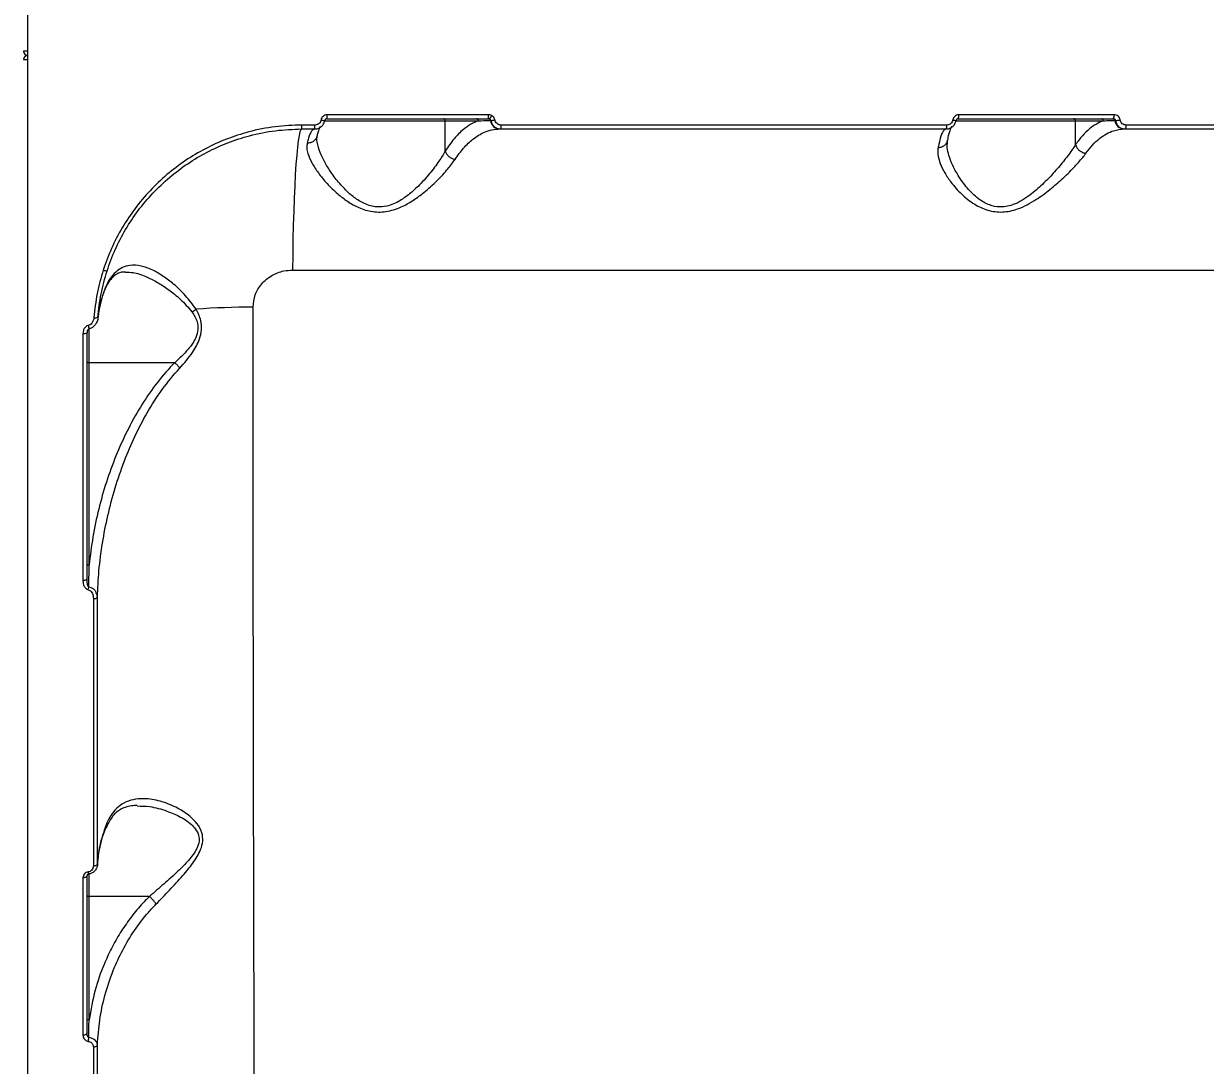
# Model space of a CAD drawing. Header units: millimetres. Extents: x -5517 to 6387, y -5295 to 6147.
# Drawn here: x 1744.4 to 2033.5, y 1250.3 to 1505.1 of the extents above; entities that cross this region are included whole.
import ezdxf

# ---------------------------------------------------------------- set-up
doc = ezdxf.new("R2010")
doc.units = ezdxf.units.MM
for name, color, linetype in [('DIKOM_ОБЪЕКТ', 7, 'Continuous'), ('DIKOM_РАЗМЕР_ЗОНА', 7, 'Continuous'), ('DIKOM_РАЗМЕР_ОБЪЕКТА', 7, 'Continuous')]:
    doc.layers.add(name, color=color, linetype=linetype)
doc.styles.add('style1', font='arial.ttf', dxfattribs={"width": 0.8})
doc.dimstyles.new('1-50', dxfattribs={"dimtxt": 300, "dimasz": 200, "dimexe": 100, "dimexo": 0, "dimgap": 100, "dimtad": 1, "dimtxsty": 'style1', "dimcen": 200, "dimclrd": 7, "dimclre": 7, "dimclrt": 7, "dimadec": 1, "dimazin": 2, "dimtfac": 1, "dimtmove": 0, "dimatfit": 2, "dimfxl": 0, "dimlwd": 25, "dimlwe": 18, "dimarcsym": 0})

# ---------------------------------------------------------------- blocks, each defined once
blk = doc.blocks.new('*D0')
at = {"layer": 'Defpoints', "color": 0, "transparency": 16777216}
for p in [(3079.07, 4135.26), (-4405.35, -2652.69), (-1397.56, -2652.69)]:
    blk.add_point(p, dxfattribs=at)
at = {"layer": 'DIKOM_РАЗМЕР_ОБЪЕКТА', "color": 7, "lineweight": 18, "transparency": 16777216}
for p, q in [((3079.07, 4135.26), (-4505.35, 4135.26)), ((-1397.56, -2652.69), (-4505.35, -2652.69))]:
    blk.add_line(p, q, dxfattribs=at)
at = {"layer": 'DIKOM_РАЗМЕР_ОБЪЕКТА', "color": 7, "lineweight": 25, "transparency": 16777216}
blk.add_line((-4405.35, 3935.26), (-4405.35, -2452.69), dxfattribs=at)
at = {"layer": 'DIKOM_РАЗМЕР_ОБЪЕКТА', "color": 7, "transparency": 16777216}
for points in [[(-4438.68, 3935.26), (-4372.02, 3935.26), (-4405.35, 4135.26)], [(-4438.68, -2452.69), (-4372.02, -2452.69), (-4405.35, -2652.69)]]:
    blk.add_solid(points, dxfattribs=at)
at = {"layer": 'DIKOM_РАЗМЕР_ОБЪЕКТА', "color": 7, "transparency": 16777216, "insert": (-4658.52, 741.29), "char_height": 300, "attachment_point": 5, "rotation": 90, "style": 'style1'}
blk.add_mtext('6800', dxfattribs=at)
blk = doc.blocks.new('*D1')
at = {"layer": 'Defpoints', "color": 0, "transparency": 16777216}
for p in [(2817.72, 6146.72), (-5067.27, -4152.08), (-1897.56, -4152.08)]:
    blk.add_point(p, dxfattribs=at)
at = {"layer": 'DIKOM_РАЗМЕР_ЗОНА', "color": 7, "lineweight": 18, "transparency": 16777216}
for p, q in [((2817.72, 6146.72), (-5167.27, 6146.72)), ((-1897.56, -4152.08), (-5167.27, -4152.08))]:
    blk.add_line(p, q, dxfattribs=at)
at = {"layer": 'DIKOM_РАЗМЕР_ЗОНА', "color": 7, "lineweight": 25, "transparency": 16777216}
blk.add_line((-5067.27, 5946.72), (-5067.27, -3952.08), dxfattribs=at)
at = {"layer": 'DIKOM_РАЗМЕР_ЗОНА', "color": 7, "transparency": 16777216}
for points in [[(-5100.61, 5946.72), (-5033.94, 5946.72), (-5067.27, 6146.72)], [(-5100.61, -3952.08), (-5033.94, -3952.08), (-5067.27, -4152.08)]]:
    blk.add_solid(points, dxfattribs=at)
at = {"layer": 'DIKOM_РАЗМЕР_ЗОНА', "color": 7, "transparency": 16777216, "insert": (-5320.45, 939.42), "char_height": 300, "attachment_point": 5, "rotation": 90, "style": 'style1'}
blk.add_mtext('10200', dxfattribs=at)
blk = doc.blocks.new('*D2')
at = {"layer": 'Defpoints', "color": 0, "transparency": 16777216}
for p in [(4491.49, 3838.97), (-2445.56, 374.31), (4491.49, -4687.8)]:
    blk.add_point(p, dxfattribs=at)
at = {"layer": 'DIKOM_РАЗМЕР_ОБЪЕКТА', "color": 7, "lineweight": 18, "transparency": 16777216}
for p, q in [((4491.49, 3838.97), (4491.49, -4787.8)), ((-2445.56, 374.31), (-2445.56, -4787.8))]:
    blk.add_line(p, q, dxfattribs=at)
at = {"layer": 'DIKOM_РАЗМЕР_ОБЪЕКТА', "color": 7, "lineweight": 25, "transparency": 16777216}
blk.add_line((-2245.56, -4687.8), (4291.49, -4687.8), dxfattribs=at)
at = {"layer": 'DIKOM_РАЗМЕР_ОБЪЕКТА', "color": 7, "transparency": 16777216}
for points in [[(-2245.56, -4654.47), (-2245.56, -4721.14), (-2445.56, -4687.8)], [(4291.49, -4654.47), (4291.49, -4721.14), (4491.49, -4687.8)]]:
    blk.add_solid(points, dxfattribs=at)
at = {"layer": 'DIKOM_РАЗМЕР_ОБЪЕКТА', "color": 7, "transparency": 16777216, "insert": (1022.97, -4434.63), "char_height": 300, "attachment_point": 5, "style": 'style1'}
blk.add_mtext('6900', dxfattribs=at)
blk = doc.blocks.new('*D3')
at = {"layer": 'Defpoints', "color": 0, "transparency": 16777216}
for p in [(6386.85, 4728.17), (-4131.44, -152.69), (6386.85, -5195.35)]:
    blk.add_point(p, dxfattribs=at)
at = {"layer": 'DIKOM_РАЗМЕР_ЗОНА', "color": 7, "lineweight": 18, "transparency": 16777216}
for p, q in [((6386.85, 4728.17), (6386.85, -5295.35)), ((-4131.44, -152.69), (-4131.44, -5295.35))]:
    blk.add_line(p, q, dxfattribs=at)
at = {"layer": 'DIKOM_РАЗМЕР_ЗОНА', "color": 7, "lineweight": 25, "transparency": 16777216}
blk.add_line((-3931.44, -5195.35), (6186.85, -5195.35), dxfattribs=at)
at = {"layer": 'DIKOM_РАЗМЕР_ЗОНА', "color": 7, "transparency": 16777216}
for points in [[(-3931.44, -5162.02), (-3931.44, -5228.69), (-4131.44, -5195.35)], [(6186.85, -5162.02), (6186.85, -5228.69), (6386.85, -5195.35)]]:
    blk.add_solid(points, dxfattribs=at)
at = {"layer": 'DIKOM_РАЗМЕР_ЗОНА', "color": 7, "transparency": 16777216, "insert": (1127.71, -4942.18), "char_height": 300, "attachment_point": 5, "style": 'style1'}
blk.add_mtext('10500', dxfattribs=at)

msp = doc.modelspace()

# ---------------------------------------------------------------- linework, layer by layer
at = {"layer": 'DIKOM_ОБЪЕКТ', "color": 7, "linetype": 'Continuous', "lineweight": 15}
for p, q in [((1858.159, 1482.776), (1818.663, 1482.776)), ((2011.163, 1482.776), (1973.163, 1482.776)), ((1815.695, 1480.271), (1812.499, 1480.271)), ((1818.085, 1481.311), (1847.554, 1481.311)), ((1818.602, 1481.811), (1858.065, 1481.811)), ((1847.554, 1481.311), (1855.68, 1481.311)), ((1847.554, 1473.924), (1847.554, 1481.311)), ((1858.616, 1481.394), (1858.713, 1481.394)), ((1970.235, 1480.271), (1861.243, 1480.271)), ((1972.408, 1481.311), (2001.698, 1481.311)), ((1972.974, 1481.811), (2010.942, 1481.811)), ((2001.698, 1481.311), (2008.499, 1481.311)), ((2001.698, 1475.505), (2001.698, 1481.311)), ((2011.332, 1481.394), (2011.504, 1481.394)), ((2120.666, 1480.271), (2014.075, 1480.271)), ((1812.442, 1479.311), (1815.636, 1479.311)), ((1860.852, 1479.311), (1861.146, 1479.311)), ((1861.146, 1479.311), (1970.049, 1479.311)), ((2013.568, 1479.311), (2013.852, 1479.311)), ((2013.852, 1479.311), (2120.356, 1479.311)), ((1970.328, 1475.634), (1970.324, 1475.812)), ((1810.212, 1444.809), (2288.87, 1444.809)), ((1760.442, 1422.144), (1760.442, 1430.432)), ((1781.386, 1422.144), (1760.442, 1422.144)), ((1760.442, 1372.671), (1760.442, 1422.144)), ((1760.376, 1367.268), (1760.442, 1372.671)), ((1760.442, 1291.604), (1760.442, 1297.039)), ((1775.204, 1291.604), (1760.442, 1291.604)), ((1760.442, 1261.385), (1760.442, 1291.604))]:
    msp.add_line(p, q, dxfattribs=at)
at = {"layer": 'DIKOM_ОБЪЕКТ', "color": 7, "linetype": 'Continuous', "lineweight": 15, "flags": 128}
for points in [[(1812.442, 1479.311), (1812.228, 1479.129), (1812.015, 1478.583), (1811.806, 1477.68), (1811.603, 1476.426), (1811.407, 1474.834), (1811.221, 1472.919), (1811.047, 1470.696), (1810.884, 1468.188), (1810.736, 1465.416), (1810.604, 1462.406), (1810.488, 1459.186), (1810.391, 1455.784), (1810.312, 1452.232), (1810.252, 1448.563), (1810.212, 1444.809)], [(1759.942, 1422.32), (1759.952, 1422.286), (1759.981, 1422.253), (1760.027, 1422.222), (1760.089, 1422.196), (1760.165, 1422.174), (1760.251, 1422.158), (1760.345, 1422.148), (1760.442, 1422.144)], [(1759.942, 1372.847), (1759.952, 1372.812), (1759.981, 1372.779), (1760.027, 1372.749), (1760.089, 1372.722), (1760.165, 1372.701), (1760.251, 1372.684), (1760.345, 1372.674), (1760.442, 1372.671)], [(1759.942, 1369.188), (1759.924, 1369.128), (1759.867, 1369.071), (1759.776, 1369.019), (1759.654, 1368.973), (1759.504, 1368.935), (1759.333, 1368.906), (1759.148, 1368.888), (1758.954, 1368.882)], [(1762.482, 1299.477), (1762.456, 1299.389), (1762.395, 1299.305), (1762.302, 1299.227), (1762.179, 1299.159), (1762.032, 1299.104), (1761.865, 1299.062), (1761.684, 1299.036), (1761.496, 1299.026)], [(1759.942, 1296.638), (1759.924, 1296.545), (1759.867, 1296.455), (1759.776, 1296.373), (1759.653, 1296.301), (1759.504, 1296.241), (1759.333, 1296.197), (1759.147, 1296.169), (1758.953, 1296.159)], [(1760.442, 1291.604), (1760.345, 1291.607), (1760.251, 1291.617), (1760.165, 1291.633), (1760.089, 1291.654), (1760.027, 1291.68), (1759.981, 1291.71), (1759.952, 1291.743), (1759.942, 1291.777)], [(1760.442, 1261.385), (1760.345, 1261.388), (1760.251, 1261.398), (1760.165, 1261.415), (1760.089, 1261.437), (1760.027, 1261.463), (1759.981, 1261.494), (1759.952, 1261.527), (1759.942, 1261.561)], [(1759.942, 1258.201), (1759.924, 1258.09), (1759.867, 1257.984), (1759.776, 1257.886), (1759.653, 1257.799), (1759.503, 1257.728), (1759.332, 1257.675), (1759.147, 1257.642), (1758.953, 1257.63)], [(1762.485, 1255.29), (1762.459, 1255.182), (1762.398, 1255.079), (1762.304, 1254.984), (1762.181, 1254.901), (1762.034, 1254.833), (1761.867, 1254.782), (1761.686, 1254.751), (1761.499, 1254.739)]]:
    msp.add_lwpolyline(points, dxfattribs=at)
at = {"layer": 'DIKOM_ОБЪЕКТ', "color": 7, "linetype": 'Continuous', "lineweight": 15}
for centre, radius, start, end in [((1745.193, 1393.44), 104.874, 89.86324, 90.41002), ((1745.442, 1498.311), 1, 180, 270), ((1745.442, 1496.311), 1, 90, 180), ((1442.508, 1498.062), 302.935, 359.85793, 0.04752), ((1442.508, 1496.56), 302.935, 359.95248, 0.14207), ((1745.193, 1601.182), 104.874, 269.58998, 270.13676), ((1814.731, 1482.542), 3.939, 349.31226, 3.41907), ((1855.551, 1482.543), 2.618, 343.76819, 5.11655), ((1971.758, 1482.55), 1.423, 328.70286, 9.14755), ((2009.913, 1482.554), 1.269, 324.17607, 10.1081), ((1808.253, 1480.038), 4.252, 350.15721, 3.13632), ((1811.637, 1480.038), 4.065, 349.69909, 3.28055), ((1818.755, 1489.22), 7.856, 258.42777, 265.24938), ((1847.076, 1481.333), 0.478, 357.34124, 87.06839), ((1855.202, 1481.333), 0.478, 357.34064, 87.06805), ((1855.395, 1484.194), 3.861, 320.74138, 335.54834), ((1858.121, 1481.326), 0.5, 7.84593, 58.19281), ((1860.947, 1481.655), 2.345, 186.36681, 267.66901), ((1857.826, 1492.049), 10.691, 274.75788, 280.10729), ((1858.721, 1480.04), 2.533, 343.28255, 5.23212), ((1968.826, 1480.047), 1.427, 328.96891, 9.03001), ((1977.048, 1511.709), 30.656, 259.95261, 261.464), ((2001.22, 1481.333), 0.478, 357.33817, 87.07052), ((2008.021, 1481.333), 0.478, 357.33884, 87.06985), ((2010.866, 1481.342), 0.469, 6.36565, 87.66946), ((2013.663, 1481.655), 2.345, 186.36731, 267.66927), ((2011.094, 1489.823), 8.438, 272.78304, 280.41496), ((2012.844, 1480.051), 1.25, 323.73074, 10.13189), ((1764.772, 1446.755), 2.131, 246.11059, 271.96569), ((1782.269, 1440.753), 7.013, 298.43736, 308.12696), ((1802.056, 1208.161), 227.6, 90.38059, 93.89434), ((1772.241, 1433.395), 12.183, 190.18524, 194.15199), ((1761.994, 1434.981), 1.84, 258.72915, 289.77075), ((1759.193, 1430.914), 1.658, 261.73448, 296.88682), ((1747.296, 1369.339), 13.243, 348.12297, 351.00105), ((1761.7, 1365.547), 1.106, 259.30319, 314.84126), ((1761.656, 1297.719), 1.449, 185.65244, 206.83489), ((1751.33, 1257.852), 9.078, 349.23816, 355.07364)]:
    msp.add_arc(centre, radius, start, end, dxfattribs=at)
for points, knots in [([(1745.443, 1498.313), (1745.443, 1502.892), (1745.443, 1515.226), (1745.443, 1535.294), (1745.443, 1558.417), (1745.443, 1581.576), (1745.443, 1604.689), (1745.443, 1627.673), (1745.443, 1650.023), (1745.443, 1671.676), (1745.443, 1692.587), (1745.443, 1713.097), (1745.443, 1733.115), (1745.443, 1752.559), (1745.443, 1771), (1745.443, 1788.4), (1745.443, 1804.74), (1745.443, 1820.289), (1745.443, 1834.956), (1745.443, 1848.667), (1745.443, 1860.975), (1745.443, 1871.913), (1745.443, 1881.544), (1745.443, 1890.158), (1745.443, 1897.686), (1745.443, 1904.08), (1745.443, 1909.267), (1745.443, 1913.226), (1745.443, 1915.863), (1745.443, 1917.228), (1745.442, 1917.165), (1745.442, 1917.142)], [0, 0, 0, 0, 0.020855, 0.0561866, 0.0915454, 0.1268771, 0.1632348, 0.1996223, 0.2359802, 0.2713117, 0.3066706, 0.3420021, 0.37836, 0.4147474, 0.4511055, 0.486437, 0.5217959, 0.5571275, 0.5934851, 0.6298729, 0.6662307, 0.7002902, 0.7343738, 0.7684334, 0.8034089, 0.8384106, 0.873386, 0.9087177, 0.9440766, 0.9794082, 1, 1, 1, 1]), ([(1745.442, 1077.438), (1745.442, 1077.401), (1745.443, 1077.222), (1745.443, 1078.245), (1745.443, 1080.571), (1745.443, 1084.317), (1745.443, 1089.307), (1745.443, 1095.506), (1745.443, 1103.004), (1745.443, 1111.836), (1745.443, 1122.001), (1745.443, 1133.275), (1745.443, 1145.594), (1745.443, 1158.872), (1745.443, 1173.324), (1745.443, 1188.951), (1745.443, 1205.726), (1745.443, 1223.28), (1745.443, 1241.533), (1745.443, 1260.394), (1745.443, 1280.171), (1745.443, 1300.832), (1745.443, 1322.325), (1745.443, 1343.254), (1745.443, 1363.461), (1745.443, 1382.831), (1745.443, 1402.536), (1745.443, 1422.528), (1745.443, 1442.588), (1745.443, 1462.619), (1745.443, 1480.487), (1745.443, 1491.73), (1745.443, 1496.309)], [0, 0, 0, 0, 0.0094891, 0.0458484, 0.0822376, 0.1185971, 0.1539303, 0.1892906, 0.2246239, 0.2609832, 0.2973724, 0.3337318, 0.3690652, 0.4044254, 0.4397586, 0.4761181, 0.5125071, 0.5488666, 0.5841998, 0.6195603, 0.6548934, 0.6912527, 0.7276419, 0.7640013, 0.7947536, 0.8255418, 0.85633, 0.88741, 0.91849, 0.9487827, 0.9791441, 1, 1, 1, 1]), ([(1818.663, 1482.776), (1818.637, 1482.776), (1818.443, 1482.773), (1818.08, 1482.69), (1817.647, 1482.417), (1817.315, 1482.016), (1817.224, 1481.688), (1817.179, 1481.524)], [0, 0, 0, 0, 0.0372323, 0.2778756, 0.5185803, 0.7592331, 1, 1, 1, 1]), ([(1858.909, 1482.596), (1858.842, 1482.628), (1858.607, 1482.739), (1858.345, 1482.761), (1858.159, 1482.776)], [0, 0, 0, 0, 0.2879216, 1, 1, 1, 1]), ([(1973.163, 1482.776), (1973.134, 1482.776), (1972.94, 1482.772), (1972.581, 1482.686), (1972.157, 1482.413), (1971.832, 1482.013), (1971.744, 1481.687), (1971.7, 1481.524)], [0, 0, 0, 0, 0.0426277, 0.2824533, 0.5216239, 0.7607587, 1, 1, 1, 1]), ([(2012.62, 1481.524), (2012.617, 1481.543), (2012.586, 1481.727), (2012.457, 1482.069), (2012.124, 1482.459), (2011.673, 1482.726), (2011.333, 1482.76), (2011.163, 1482.776)], [0, 0, 0, 0, 0.0278559, 0.2650221, 0.5077223, 0.7539583, 1, 1, 1, 1]), ([(1812.499, 1480.271), (1810.308, 1480.188), (1805.925, 1480.022), (1799.751, 1478.771), (1794.055, 1476.926), (1788.871, 1474.576), (1783.971, 1471.671), (1779.429, 1468.222), (1775.293, 1464.293), (1771.612, 1459.935), (1768.467, 1455.189), (1765.82, 1450.146), (1764.546, 1446.585), (1763.91, 1444.807)], [0, 0, 0, 0, 0.1021845, 0.204368, 0.2924907, 0.3808922, 0.4690133, 0.5574035, 0.6460772, 0.7344676, 0.8228828, 0.9115807, 1, 1, 1, 1]), ([(1815.636, 1479.311), (1815.679, 1479.312), (1816.002, 1479.317), (1816.604, 1479.455), (1817.325, 1479.909), (1817.876, 1480.576), (1818.025, 1481.122), (1818.1, 1481.394)], [0, 0, 0, 0, 0.0372362, 0.2781026, 0.51886, 0.7593899, 1, 1, 1, 1]), ([(1817.179, 1481.524), (1817.134, 1481.359), (1817.044, 1481.031), (1816.712, 1480.63), (1816.278, 1480.357), (1815.915, 1480.274), (1815.721, 1480.271), (1815.695, 1480.271)], [0, 0, 0, 0, 0.2407356, 0.481356, 0.7220907, 0.9627978, 1, 1, 1, 1]), ([(1816.937, 1479.83), (1816.928, 1479.817), (1816.908, 1479.787), (1816.745, 1479.457), (1816.524, 1478.838), (1816.318, 1478.165), (1816.193, 1477.614), (1816.161, 1477.47)], [0, 0, 0, 0, 0.1676217, 0.3833059, 0.6303219, 0.903787, 1, 1, 1, 1]), ([(1818.582, 1481.802), (1818.543, 1481.801), (1818.441, 1481.799), (1818.289, 1481.715), (1818.162, 1481.573), (1818.109, 1481.448), (1818.104, 1481.381), (1818.103, 1481.376)], [0, 0, 0, 0, 0.1673629, 0.4415018, 0.7124532, 0.9790251, 1, 1, 1, 1]), ([(1855.68, 1481.311), (1855.057, 1481.055), (1853.806, 1480.539), (1851.802, 1479.1), (1849.674, 1477.031), (1848.264, 1474.965), (1847.554, 1473.924)], [0, 0, 0, 0, 0.2160728, 0.4341114, 0.7147672, 1, 1, 1, 1]), ([(1855.68, 1481.311), (1856.536, 1481.349), (1857.52, 1481.392), (1858.49, 1481.394), (1858.616, 1481.394)], [0, 0, 0, 0, 0.8702191, 1, 1, 1, 1]), ([(1858.065, 1481.811), (1858.144, 1481.806), (1858.252, 1481.8), (1858.355, 1481.762), (1858.384, 1481.751)], [0, 0, 0, 0, 0.7209355, 1, 1, 1, 1]), ([(1858.384, 1481.751), (1858.433, 1481.728), (1858.534, 1481.68), (1858.646, 1481.567), (1858.698, 1481.462), (1858.71, 1481.408), (1858.713, 1481.394)], [0, 0, 0, 0, 0.3283069, 0.678692, 0.920388, 1, 1, 1, 1]), ([(1858.713, 1481.394), (1858.786, 1481.116), (1858.934, 1480.553), (1859.508, 1479.872), (1860.27, 1479.401), (1860.855, 1479.341), (1861.146, 1479.311)], [0, 0, 0, 0, 0.2425128, 0.491705, 0.7472748, 1, 1, 1, 1]), ([(1859.702, 1481.524), (1859.66, 1481.681), (1859.576, 1481.995), (1859.28, 1482.367), (1859.026, 1482.524), (1858.909, 1482.596)], [0, 0, 0, 0, 0.3509609, 0.7013839, 1, 1, 1, 1]), ([(1861.243, 1480.271), (1861.058, 1480.288), (1860.688, 1480.324), (1860.205, 1480.605), (1859.841, 1481.015), (1859.748, 1481.356), (1859.702, 1481.524)], [0, 0, 0, 0, 0.2566288, 0.5136647, 0.7612234, 1, 1, 1, 1]), ([(1970.049, 1479.311), (1970.098, 1479.312), (1970.422, 1479.318), (1971.021, 1479.461), (1971.73, 1479.915), (1972.272, 1480.58), (1972.419, 1481.123), (1972.492, 1481.394)], [0, 0, 0, 0, 0.042255, 0.2819845, 0.5212736, 0.7606222, 1, 1, 1, 1]), ([(1971.7, 1481.524), (1971.655, 1481.36), (1971.567, 1481.034), (1971.242, 1480.634), (1970.817, 1480.36), (1970.459, 1480.275), (1970.265, 1480.271), (1970.235, 1480.271)], [0, 0, 0, 0, 0.2393886, 0.4786752, 0.7179126, 0.9577157, 1, 1, 1, 1]), ([(1971.347, 1479.829), (1971.338, 1479.816), (1971.317, 1479.786), (1971.153, 1479.45), (1970.931, 1478.846), (1970.66, 1477.888), (1970.451, 1477.048), (1970.339, 1476.45), (1970.324, 1476.371)], [0, 0, 0, 0, 0.1359264, 0.3098132, 0.5088895, 0.7292093, 0.9644706, 1, 1, 1, 1]), ([(1972.953, 1481.801), (1972.91, 1481.799), (1972.812, 1481.796), (1972.671, 1481.711), (1972.557, 1481.577), (1972.505, 1481.461), (1972.499, 1481.398), (1972.499, 1481.394)], [0, 0, 0, 0, 0.2107251, 0.485328, 0.7294377, 0.9830096, 1, 1, 1, 1]), ([(2008.499, 1481.311), (2007.931, 1481.07), (2006.789, 1480.587), (2005.076, 1479.346), (2003.357, 1477.716), (2002.253, 1476.245), (2001.698, 1475.505)], [0, 0, 0, 0, 0.2380435, 0.4781578, 0.7377136, 1, 1, 1, 1]), ([(2008.499, 1481.311), (2008.64, 1481.319), (2009.346, 1481.358), (2010.304, 1481.39), (2011.1, 1481.393), (2011.332, 1481.394)], [0, 0, 0, 0, 0.1504201, 0.7521172, 1, 1, 1, 1]), ([(2010.942, 1481.811), (2011.009, 1481.806), (2011.139, 1481.795), (2011.313, 1481.709), (2011.437, 1481.585), (2011.486, 1481.477), (2011.501, 1481.416), (2011.503, 1481.401), (2011.504, 1481.394)], [0, 0, 0, 0, 0.263126, 0.5159598, 0.7521099, 0.9410821, 0.9741793, 1, 1, 1, 1]), ([(2011.504, 1481.394), (2011.509, 1481.362), (2011.56, 1481.055), (2011.771, 1480.487), (2012.308, 1479.84), (2013.031, 1479.396), (2013.579, 1479.339), (2013.852, 1479.311)], [0, 0, 0, 0, 0.0286349, 0.267083, 0.5101448, 0.7556536, 1, 1, 1, 1]), ([(2014.075, 1480.271), (2013.905, 1480.287), (2013.565, 1480.321), (2013.116, 1480.588), (2012.783, 1480.977), (2012.654, 1481.319), (2012.623, 1481.504), (2012.62, 1481.524)], [0, 0, 0, 0, 0.2458075, 0.4917999, 0.7342866, 0.9715279, 1, 1, 1, 1]), ([(1764.846, 1444.626), (1765.469, 1446.365), (1766.717, 1449.848), (1769.31, 1454.78), (1772.392, 1459.423), (1775.997, 1463.685), (1780.049, 1467.528), (1784.498, 1470.901), (1789.298, 1473.742), (1794.376, 1476.041), (1799.956, 1477.845), (1806.004, 1479.068), (1810.296, 1479.23), (1812.442, 1479.311)], [0, 0, 0, 0, 0.0883723, 0.177024, 0.2653923, 0.353767, 0.4424253, 0.5308005, 0.6189458, 0.7073715, 0.7955191, 0.897759, 1, 1, 1, 1]), ([(1815.566, 1479.311), (1815.324, 1479.202), (1814.834, 1478.98), (1814.238, 1477.551), (1813.898, 1476.252), (1813.787, 1475.829)], [0, 0, 0, 0, 0.3958746, 0.8032235, 1, 1, 1, 1]), ([(1816.125, 1477.475), (1816.12, 1477.435), (1816.086, 1477.14), (1815.755, 1476.659), (1815.164, 1476.136), (1814.501, 1475.887), (1814.03, 1475.829), (1813.832, 1475.829), (1813.787, 1475.829)], [0, 0, 0, 0, 0.0418065, 0.3001191, 0.5584314, 0.8167519, 0.9580007, 1, 1, 1, 1]), ([(1816.171, 1477.536), (1816.158, 1477.5), (1816.133, 1477.431), (1816.142, 1477.245), (1816.147, 1477.156)], [0, 0, 0, 0, 0.5261392, 1, 1, 1, 1]), ([(1847.554, 1473.916), (1847.554, 1473.915), (1847.101, 1473.099), (1845.999, 1471.331), (1843.792, 1468.378), (1841.34, 1465.641), (1838.869, 1463.388), (1836.85, 1461.93), (1834.941, 1460.947), (1833.04, 1460.305), (1831.346, 1460.171), (1829.243, 1460.439), (1827.079, 1461.271), (1824.653, 1462.985), (1822.397, 1465.135), (1820.31, 1467.66), (1818.504, 1470.377), (1817.122, 1473.018), (1816.393, 1475.147), (1816.113, 1476.518), (1816.153, 1477.045), (1816.162, 1477.154)], [0, 0, 0, 0, 0.00005, 0.0712324, 0.1549606, 0.2408364, 0.2946366, 0.3495138, 0.381093, 0.413544, 0.4592317, 0.4720691, 0.530641, 0.5868142, 0.6448912, 0.718862, 0.7943284, 0.8665781, 0.9405888, 0.9876303, 1, 1, 1, 1]), ([(1849.947, 1471.884), (1850.639, 1472.849), (1852.035, 1474.795), (1854.452, 1477.053), (1856.788, 1478.468), (1858.981, 1479.195), (1860.226, 1479.272), (1860.852, 1479.311)], [0, 0, 0, 0, 0.2106463, 0.4247503, 0.6762066, 0.8374, 1, 1, 1, 1]), ([(1969.979, 1479.311), (1969.754, 1479.204), (1969.297, 1478.987), (1968.69, 1477.372), (1968.294, 1475.729), (1968.118, 1474.827), (1968.091, 1474.691)], [0, 0, 0, 0, 0.3434997, 0.6969393, 0.9545322, 1, 1, 1, 1]), ([(2004.249, 1473.372), (2004.783, 1474.062), (2005.855, 1475.448), (2007.546, 1477.013), (2009.273, 1478.189), (2011.272, 1479.101), (2012.717, 1479.233), (2013.568, 1479.311)], [0, 0, 0, 0, 0.187282, 0.3765442, 0.5570054, 0.7391942, 1, 1, 1, 1]), ([(1813.787, 1475.829), (1813.738, 1475.441), (1813.64, 1474.664), (1813.984, 1473.069), (1814.862, 1471.043), (1816.457, 1468.565), (1818.563, 1465.981), (1820.99, 1463.607), (1823.608, 1461.568), (1826.442, 1459.957), (1829.232, 1459.089), (1831.671, 1458.957), (1833.559, 1459.156), (1835.424, 1459.664), (1837.596, 1460.57), (1839.94, 1461.938), (1842.766, 1464.048), (1845.61, 1466.633), (1848.178, 1469.433), (1849.393, 1471.117), (1849.947, 1471.884)], [0, 0, 0, 0, 0.0450767, 0.0901834, 0.1588881, 0.2276838, 0.2984045, 0.3691135, 0.4250487, 0.4808188, 0.5408197, 0.5713841, 0.6019548, 0.6344664, 0.6670297, 0.7198472, 0.7727703, 0.8528854, 0.9329861, 1, 1, 1, 1]), ([(1968.091, 1474.691), (1968.072, 1474.563), (1967.976, 1473.933), (1968.054, 1472.693), (1968.594, 1470.783), (1969.637, 1468.614), (1971.336, 1466.075), (1973.701, 1463.363), (1976.714, 1460.949), (1979.621, 1459.545), (1981.983, 1459.039), (1983.836, 1458.955), (1985.705, 1459.205), (1987.739, 1459.782), (1989.872, 1460.731), (1992.557, 1462.308), (1995.486, 1464.456), (1998.548, 1467.131), (2001.268, 1469.809), (2003.142, 1471.912), (2003.993, 1473.034), (2004.249, 1473.372)], [0, 0, 0, 0, 0.0134544, 0.0663209, 0.1192322, 0.1832731, 0.247351, 0.326479, 0.4053644, 0.4678589, 0.4990949, 0.5303024, 0.561441, 0.5926215, 0.634512, 0.6764875, 0.7480836, 0.8197585, 0.893957, 0.9680633, 1, 1, 1, 1]), ([(1970.286, 1476.377), (1970.279, 1476.306), (1970.247, 1475.99), (1969.912, 1475.494), (1969.32, 1474.988), (1968.705, 1474.762), (1968.286, 1474.701), (1968.137, 1474.694), (1968.091, 1474.691)], [0, 0, 0, 0, 0.0749574, 0.3366044, 0.5982608, 0.8599094, 0.9567536, 1, 1, 1, 1]), ([(1970.379, 1476.339), (1970.37, 1476.315), (1970.31, 1476.142), (1970.319, 1475.869), (1970.327, 1475.633)], [0, 0, 0, 0, 0.1379166, 1, 1, 1, 1]), ([(2001.699, 1475.498), (2001.699, 1475.497), (2001.473, 1475.138), (2000.713, 1473.956), (1999.065, 1471.732), (1996.697, 1468.906), (1994.011, 1466.071), (1991.481, 1463.79), (1989.118, 1462.095), (1987.276, 1461.085), (1985.487, 1460.452), (1983.526, 1460.128), (1981.891, 1460.327), (1979.889, 1460.985), (1977.631, 1462.333), (1975.073, 1464.904), (1973.056, 1467.744), (1971.607, 1470.447), (1970.753, 1472.727), (1970.321, 1474.476), (1970.326, 1475.338), (1970.328, 1475.634)], [0, 0, 0, 0, 0.0000419, 0.0339738, 0.1122458, 0.1926691, 0.2674428, 0.3438423, 0.3859506, 0.4289871, 0.4587739, 0.4897067, 0.5381072, 0.5500147, 0.6125034, 0.6936418, 0.7779408, 0.8458642, 0.9149466, 0.9708966, 1, 1, 1, 1]), ([(2001.698, 1475.505), (2001.698, 1475.504), (2001.698, 1475.501), (2001.699, 1475.498), (2001.699, 1475.498)], [0, 0, 0, 0, 0.6198538, 1, 1, 1, 1]), ([(2001.699, 1475.498), (2001.786, 1475.257), (2001.959, 1474.775), (2002.514, 1474.134), (2003.213, 1473.647), (2003.78, 1473.449), (2004.123, 1473.387), (2004.206, 1473.377), (2004.249, 1473.372)], [0, 0, 0, 0, 0.2316363, 0.4632534, 0.6948743, 0.9264957, 0.961046, 1, 1, 1, 1]), ([(1847.554, 1473.924), (1847.554, 1473.923), (1847.554, 1473.92), (1847.554, 1473.917), (1847.554, 1473.916)], [0, 0, 0, 0, 0.5720255, 1, 1, 1, 1]), ([(1847.554, 1473.916), (1847.646, 1473.683), (1847.83, 1473.216), (1848.398, 1472.594), (1849.081, 1472.141), (1849.625, 1471.946), (1849.902, 1471.892), (1849.947, 1471.884)], [0, 0, 0, 0, 0.2462408, 0.4924791, 0.7387162, 0.9580387, 1, 1, 1, 1]), ([(1786.599, 1435.236), (1785.775, 1436.37), (1784.098, 1438.679), (1781.295, 1441.277), (1778.579, 1443.363), (1775.874, 1444.937), (1773.106, 1445.948), (1770.641, 1446.107), (1768.588, 1445.528), (1766.949, 1444.439), (1765.506, 1442.732), (1764.573, 1440.967), (1764.131, 1439.77), (1764.024, 1439.48)], [0, 0, 0, 0, 0.1053257, 0.2145473, 0.3102858, 0.4080597, 0.5195916, 0.6352771, 0.7180672, 0.8031649, 0.886244, 0.9724027, 1, 1, 1, 1]), ([(1763.91, 1444.807), (1763.362, 1442.912), (1762.258, 1439.095), (1761.843, 1435.158), (1761.634, 1433.176)], [0, 0, 0, 0, 0.4964919, 1, 1, 1, 1]), ([(1762.616, 1433.249), (1762.817, 1435.161), (1763.222, 1439.012), (1764.302, 1442.746), (1764.846, 1444.626)], [0, 0, 0, 0, 0.4964829, 1, 1, 1, 1]), ([(1769.325, 1444.321), (1769.102, 1444.322), (1768.492, 1444.324), (1767.688, 1444.08), (1766.846, 1443.632), (1766.091, 1442.972), (1765.37, 1442.086), (1764.693, 1440.911), (1764.216, 1439.906), (1764.008, 1439.245), (1763.977, 1439.146)], [0, 0, 0, 0, 0.0989415, 0.2704717, 0.4325076, 0.5711963, 0.7018487, 0.8403063, 0.9758871, 1, 1, 1, 1]), ([(1769.316, 1444.259), (1769.94, 1444.261), (1771.526, 1444.265), (1774.141, 1443.372), (1777.043, 1441.948), (1779.893, 1440.079), (1782.878, 1437.744), (1784.69, 1435.648), (1785.608, 1434.586)], [0, 0, 0, 0, 0.1254367, 0.3184336, 0.4796004, 0.6438021, 0.8194821, 1, 1, 1, 1]), ([(1800.545, 1435.757), (1800.652, 1436.778), (1800.869, 1438.836), (1802.565, 1441.566), (1805.033, 1443.597), (1807.731, 1444.657), (1809.503, 1444.765), (1810.212, 1444.809)], [0, 0, 0, 0, 0.2099059, 0.4228942, 0.6382644, 0.8553538, 1, 1, 1, 1]), ([(1764.024, 1439.48), (1763.698, 1438.458), (1763.043, 1436.406), (1762.759, 1434.304), (1762.616, 1433.249)], [0, 0, 0, 0, 0.4978664, 1, 1, 1, 1]), ([(1764.024, 1439.48), (1764.023, 1439.452), (1764.02, 1439.344), (1763.99, 1439.243), (1763.968, 1439.168)], [0, 0, 0, 0, 0.2610988, 1, 1, 1, 1]), ([(1763.978, 1439.165), (1763.959, 1439.118), (1763.574, 1438.174), (1763.123, 1436.277), (1762.692, 1434.313), (1762.634, 1433.264), (1762.628, 1433.151)], [0, 0, 0, 0, 0.0242713, 0.4833532, 0.9443867, 1, 1, 1, 1]), ([(1785.608, 1434.586), (1786.103, 1433.827), (1786.946, 1432.531), (1787.186, 1430.236), (1786.647, 1428.378), (1785.749, 1426.799), (1784.096, 1424.642), (1782.547, 1423.16), (1781.398, 1422.142), (1781.397, 1422.141)], [0, 0, 0, 0, 0.1886154, 0.3216675, 0.4555489, 0.5691427, 0.6831283, 0.9996822, 1, 1, 1, 1]), ([(1782.631, 1420.843), (1783.718, 1422.072), (1785.206, 1423.756), (1786.741, 1426.238), (1787.59, 1428.073), (1788.08, 1430.204), (1787.871, 1432.796), (1787.065, 1434.342), (1786.599, 1435.236)], [0, 0, 0, 0, 0.3030738, 0.4152386, 0.5295152, 0.668757, 0.8085409, 1, 1, 1, 1]), ([(1802.444, 1115.41), (1802.407, 1115.422), (1802.316, 1115.452), (1802.181, 1116.795), (1802.038, 1119.331), (1801.902, 1123.11), (1801.773, 1128.124), (1801.652, 1134.399), (1801.54, 1141.785), (1801.437, 1150.226), (1801.341, 1159.646), (1801.251, 1170.207), (1801.167, 1181.924), (1801.088, 1194.782), (1801.017, 1208.487), (1800.951, 1222.969), (1800.892, 1238.143), (1800.837, 1254.269), (1800.786, 1271.33), (1800.74, 1289.29), (1800.702, 1306.538), (1800.671, 1322.859), (1800.645, 1338.132), (1800.622, 1353.762), (1800.601, 1369.696), (1800.583, 1385.858), (1800.568, 1402.262), (1800.554, 1418.892), (1800.548, 1430.135), (1800.545, 1435.757)], [0, 0, 0, 0, 0.0268284, 0.066384, 0.1059702, 0.1455256, 0.1862365, 0.2269809, 0.2676915, 0.3071163, 0.3465717, 0.3859964, 0.4265714, 0.4671796, 0.5077547, 0.5470858, 0.5864472, 0.6257786, 0.6662558, 0.7067662, 0.7472434, 0.7786604, 0.8100774, 0.8417451, 0.8734128, 0.904933, 0.936453, 0.9682265, 1, 1, 1, 1]), ([(1760.25, 1431.241), (1760.21, 1431.232), (1760.029, 1431.19), (1759.7, 1431.018), (1759.313, 1430.614), (1759.015, 1430.008), (1758.975, 1429.525), (1758.954, 1429.274)], [0, 0, 0, 0, 0.0490722, 0.2179144, 0.4266655, 0.7022388, 1, 1, 1, 1]), ([(1761.634, 1433.176), (1761.596, 1432.927), (1761.52, 1432.434), (1761.181, 1431.834), (1760.747, 1431.404), (1760.411, 1431.294), (1760.25, 1431.241)], [0, 0, 0, 0, 0.2974541, 0.5890175, 0.8028423, 1, 1, 1, 1]), ([(1762.599, 1433.16), (1762.597, 1433.109), (1762.579, 1432.696), (1762.341, 1431.999), (1761.832, 1431.205), (1761.185, 1430.645), (1760.673, 1430.494), (1760.428, 1430.421)], [0, 0, 0, 0, 0.0410296, 0.3334659, 0.5760222, 0.7972198, 1, 1, 1, 1]), ([(1758.954, 1429.274), (1758.954, 1428.616), (1758.954, 1425.327), (1758.954, 1416.795), (1758.954, 1403.732), (1758.954, 1386.837), (1758.954, 1375.305), (1758.954, 1368.882)], [0, 0, 0, 0, 0.0321654, 0.1608349, 0.4182083, 0.6759574, 1, 1, 1, 1]), ([(1759.942, 1369.188), (1759.942, 1374.113), (1759.942, 1383.963), (1759.942, 1398.968), (1759.942, 1414.117), (1759.942, 1424.329), (1759.942, 1429.436)], [0, 0, 0, 0, 0.2493136, 0.4986284, 0.7493136, 1, 1, 1, 1]), ([(1760.48, 1430.418), (1760.47, 1430.419), (1760.449, 1430.421), (1760.406, 1430.413), (1760.331, 1430.38), (1760.205, 1430.276), (1760.053, 1430.041), (1759.95, 1429.739), (1759.955, 1429.517), (1759.956, 1429.435)], [0, 0, 0, 0, 0.0248156, 0.0509438, 0.1041333, 0.2274087, 0.4501357, 0.796245, 1, 1, 1, 1]), ([(1781.386, 1422.144), (1781.217, 1421.972), (1779.515, 1420.239), (1776.549, 1416.712), (1772.868, 1411.259), (1769.67, 1405.453), (1766.911, 1399.299), (1764.597, 1392.918), (1762.731, 1386.302), (1761.287, 1379.549), (1760.724, 1374.964), (1760.442, 1372.671)], [0, 0, 0, 0, 0.0129751, 0.1306102, 0.2483386, 0.3704483, 0.4925895, 0.618293, 0.7440054, 0.8720032, 1, 1, 1, 1]), ([(1781.397, 1422.141), (1781.396, 1422.142), (1781.393, 1422.144), (1781.389, 1422.144), (1781.387, 1422.144), (1781.386, 1422.144)], [0, 0, 0, 0, 0.3463422, 0.8169635, 1, 1, 1, 1]), ([(1782.631, 1420.843), (1782.608, 1420.873), (1782.44, 1421.089), (1782.044, 1421.547), (1781.623, 1421.933), (1781.397, 1422.141)], [0, 0, 0, 0, 0.0699374, 0.4978314, 1, 1, 1, 1]), ([(1762.48, 1364.762), (1762.582, 1366.93), (1762.791, 1371.375), (1763.665, 1378.055), (1764.975, 1384.817), (1766.754, 1391.523), (1768.963, 1397.982), (1771.567, 1404.134), (1774.621, 1409.987), (1778.181, 1415.675), (1781.148, 1419.121), (1782.631, 1420.843)], [0, 0, 0, 0, 0.1079572, 0.2212635, 0.3345717, 0.4497836, 0.5649861, 0.6720707, 0.7791294, 0.889621, 1, 1, 1, 1]), ([(1758.954, 1368.882), (1758.956, 1368.794), (1758.966, 1368.359), (1759.114, 1367.7), (1759.483, 1367.085), (1759.859, 1366.74), (1760.123, 1366.656), (1760.255, 1366.613)], [0, 0, 0, 0, 0.0950988, 0.4719747, 0.7157752, 0.8572272, 1, 1, 1, 1]), ([(1760.376, 1367.268), (1760.35, 1367.285), (1760.299, 1367.319), (1760.218, 1367.438), (1760.107, 1367.694), (1759.992, 1368.221), (1759.946, 1368.751), (1759.943, 1369.113), (1759.942, 1369.188)], [0, 0, 0, 0, 0.0461058, 0.0901316, 0.2101058, 0.4598231, 0.8891743, 1, 1, 1, 1]), ([(1762.48, 1364.762), (1762.476, 1364.853), (1762.455, 1365.33), (1762.202, 1366.07), (1761.606, 1366.742), (1761.001, 1367.123), (1760.589, 1367.218), (1760.376, 1367.268)], [0, 0, 0, 0, 0.082534, 0.435081, 0.6772344, 0.8329929, 1, 1, 1, 1]), ([(1760.255, 1366.613), (1760.384, 1366.573), (1760.641, 1366.492), (1761.001, 1366.159), (1761.349, 1365.57), (1761.484, 1364.948), (1761.493, 1364.538), (1761.495, 1364.459)], [0, 0, 0, 0, 0.145606, 0.2899608, 0.5320808, 0.9097855, 1, 1, 1, 1]), ([(1761.495, 1364.459), (1761.495, 1358.863), (1761.495, 1347.671), (1761.495, 1331.18), (1761.496, 1314.907), (1761.496, 1304.32), (1761.496, 1299.026)], [0, 0, 0, 0, 0.2490963, 0.498193, 0.7490972, 1, 1, 1, 1]), ([(1762.482, 1299.477), (1762.482, 1304.721), (1762.482, 1315.207), (1762.481, 1331.401), (1762.48, 1347.891), (1762.48, 1359.138), (1762.48, 1364.762)], [0, 0, 0, 0, 0.2490971, 0.4981941, 0.7490975, 1, 1, 1, 1]), ([(1776.812, 1289.712), (1777.918, 1290.847), (1780.13, 1293.116), (1783.207, 1296.453), (1785.475, 1299.204), (1786.904, 1301.337), (1787.829, 1303.143), (1788.371, 1305.157), (1788.121, 1307.456), (1786.655, 1309.907), (1784.085, 1312.132), (1780.61, 1313.999), (1776.866, 1315.284), (1773.406, 1315.64), (1770.602, 1315.207), (1768.524, 1314.297), (1766.831, 1312.88), (1765.531, 1311.186), (1764.891, 1309.752), (1764.593, 1309.085)], [0, 0, 0, 0, 0.076076, 0.1521373, 0.213207, 0.2445038, 0.2757156, 0.3130142, 0.3506363, 0.4012606, 0.4758015, 0.5507651, 0.6417664, 0.7326401, 0.7938282, 0.8549361, 0.9055405, 0.9561014, 1, 1, 1, 1]), ([(1772.213, 1313.83), (1771.748, 1313.818), (1770.705, 1313.792), (1769.338, 1313.445), (1768.09, 1312.921), (1767.16, 1312.253), (1766.252, 1311.307), (1765.44, 1310.078), (1764.896, 1309.083), (1764.667, 1308.458), (1764.65, 1308.409)], [0, 0, 0, 0, 0.135653, 0.3045975, 0.4476816, 0.5882102, 0.7172279, 0.8550318, 0.9887635, 1, 1, 1, 1]), ([(1772.184, 1313.727), (1773.207, 1313.713), (1775.58, 1313.681), (1779.215, 1312.655), (1782.881, 1311.152), (1785.281, 1309.498), (1786.611, 1307.954), (1787.227, 1306.828), (1787.402, 1305.828), (1787.319, 1304.618), (1786.899, 1303.36), (1785.915, 1301.801), (1784.386, 1299.936), (1781.973, 1297.528), (1778.726, 1294.609), (1776.371, 1292.592), (1775.215, 1291.602), (1775.214, 1291.6)], [0, 0, 0, 0, 0.1002113, 0.2323207, 0.3385634, 0.4441184, 0.4780589, 0.5118771, 0.552457, 0.560367, 0.6088366, 0.6513236, 0.6939723, 0.7802749, 0.8900642, 0.9998837, 1, 1, 1, 1]), ([(1764.593, 1309.085), (1764.001, 1307.375), (1762.91, 1304.222), (1762.617, 1300.966), (1762.482, 1299.477)], [0, 0, 0, 0, 0.5425463, 1, 1, 1, 1]), ([(1764.548, 1308.512), (1764.21, 1307.625), (1763.518, 1305.804), (1762.873, 1302.985), (1762.524, 1300.821), (1762.506, 1299.613), (1762.503, 1299.375)], [0, 0, 0, 0, 0.2971399, 0.6094867, 0.9229268, 1, 1, 1, 1]), ([(1764.593, 1309.085), (1764.597, 1309.056), (1764.626, 1308.867), (1764.639, 1308.657), (1764.542, 1308.527), (1764.535, 1308.518)], [0, 0, 0, 0, 0.1469119, 0.9421641, 1, 1, 1, 1]), ([(1761.496, 1299.026), (1761.477, 1298.851), (1761.439, 1298.502), (1761.139, 1298.043), (1760.716, 1297.707), (1760.373, 1297.617), (1760.214, 1297.576)], [0, 0, 0, 0, 0.263218, 0.5266599, 0.7813303, 1, 1, 1, 1]), ([(1762.474, 1299.393), (1762.476, 1299.373), (1762.495, 1299.069), (1762.299, 1298.477), (1761.807, 1297.752), (1761.117, 1297.241), (1760.587, 1297.137), (1760.357, 1297.092)], [0, 0, 0, 0, 0.0181562, 0.2755945, 0.5367561, 0.7989775, 1, 1, 1, 1]), ([(1760.214, 1297.576), (1760.056, 1297.535), (1759.718, 1297.447), (1759.303, 1297.118), (1759.009, 1296.67), (1758.972, 1296.329), (1758.953, 1296.159)], [0, 0, 0, 0, 0.2213774, 0.4744082, 0.7373106, 1, 1, 1, 1]), ([(1758.953, 1296.159), (1758.953, 1295.574), (1758.953, 1292.65), (1758.953, 1284.63), (1758.953, 1272.253), (1758.953, 1262.507), (1758.953, 1257.63)], [0, 0, 0, 0, 0.0441418, 0.2207193, 0.6100141, 1, 1, 1, 1]), ([(1760.365, 1297.062), (1760.341, 1297.058), (1760.271, 1297.047), (1760.167, 1296.999), (1760.051, 1296.912), (1759.963, 1296.782), (1759.937, 1296.685), (1759.943, 1296.628), (1759.944, 1296.624)], [0, 0, 0, 0, 0.0680759, 0.2034218, 0.3687526, 0.6142568, 0.9755912, 1, 1, 1, 1]), ([(1759.942, 1258.201), (1759.942, 1264.438), (1759.942, 1276.929), (1759.942, 1290.062), (1759.942, 1296.638)], [0, 0, 0, 0, 0.499272, 1, 1, 1, 1]), ([(1775.204, 1291.604), (1774.535, 1290.921), (1772.859, 1289.211), (1770.452, 1286.25), (1768.013, 1282.695), (1765.875, 1278.927), (1763.73, 1274.271), (1761.682, 1268.448), (1760.871, 1263.829), (1760.442, 1261.385)], [0, 0, 0, 0, 0.0822855, 0.2061249, 0.3299828, 0.4573377, 0.5847039, 0.7802324, 1, 1, 1, 1]), ([(1762.485, 1255.29), (1762.632, 1257.323), (1762.925, 1261.39), (1764.241, 1267.491), (1766.136, 1273.225), (1768.592, 1278.539), (1771.456, 1283.307), (1774.265, 1287.015), (1776.181, 1289.043), (1776.812, 1289.712)], [0, 0, 0, 0, 0.1619215, 0.3238388, 0.4936337, 0.6385929, 0.7839153, 0.9287413, 1, 1, 1, 1]), ([(1775.214, 1291.6), (1775.213, 1291.601), (1775.211, 1291.603), (1775.207, 1291.604), (1775.204, 1291.604), (1775.204, 1291.604)], [0, 0, 0, 0, 0.3355066, 0.7920744, 1, 1, 1, 1]), ([(1776.812, 1289.712), (1776.795, 1289.742), (1776.677, 1289.951), (1776.372, 1290.387), (1775.826, 1291.026), (1775.418, 1291.409), (1775.214, 1291.6)], [0, 0, 0, 0, 0.0544874, 0.3767123, 0.6883565, 1, 1, 1, 1]), ([(1760.374, 1257.072), (1760.375, 1257.22), (1760.389, 1258.659), (1760.417, 1260.096), (1760.442, 1261.385)], [0, 0, 0, 0, 0.1029261, 1, 1, 1, 1]), ([(1758.953, 1257.63), (1758.96, 1257.521), (1758.977, 1257.25), (1759.139, 1256.857), (1759.432, 1256.507), (1759.802, 1256.254), (1760.099, 1256.189), (1760.248, 1256.157)], [0, 0, 0, 0, 0.1655384, 0.4120189, 0.6200695, 0.8097088, 1, 1, 1, 1]), ([(1760.374, 1257.072), (1760.343, 1257.085), (1760.289, 1257.108), (1760.194, 1257.196), (1760.093, 1257.355), (1760.001, 1257.623), (1759.95, 1257.914), (1759.945, 1258.117), (1759.942, 1258.201)], [0, 0, 0, 0, 0.0790104, 0.1356681, 0.3029712, 0.5190742, 0.8023448, 1, 1, 1, 1]), ([(1760.248, 1256.157), (1760.393, 1256.125), (1760.682, 1256.062), (1761.042, 1255.818), (1761.322, 1255.48), (1761.476, 1255.103), (1761.492, 1254.844), (1761.499, 1254.739)], [0, 0, 0, 0, 0.1920572, 0.3836073, 0.5902076, 0.8340483, 1, 1, 1, 1]), ([(1762.485, 1255.29), (1762.472, 1255.419), (1762.44, 1255.741), (1762.171, 1256.211), (1761.694, 1256.633), (1761.09, 1256.943), (1760.615, 1257.029), (1760.374, 1257.072)], [0, 0, 0, 0, 0.1576262, 0.393169, 0.5991433, 0.79673, 1, 1, 1, 1]), ([(1761.499, 1254.739), (1761.499, 1248.786), (1761.5, 1236.881), (1761.501, 1219.876), (1761.502, 1203.475), (1761.503, 1193.22), (1761.504, 1188.093)], [0, 0, 0, 0, 0.2485953, 0.4971903, 0.7485953, 1, 1, 1, 1]), ([(1762.492, 1188.792), (1762.491, 1193.85), (1762.49, 1203.967), (1762.488, 1220.255), (1762.487, 1237.273), (1762.486, 1249.284), (1762.485, 1255.29)], [0, 0, 0, 0, 0.2485946, 0.4971896, 0.7485953, 1, 1, 1, 1])]:
    msp.add_open_spline(points, degree=3, knots=knots, dxfattribs=at)

# ---------------------------------------------------------------- dimensions: what is measured, and where the dimension line sits
at = {"layer": 'DIKOM_РАЗМЕР_ЗОНА'}
dim = msp.add_linear_dim(base=(-5067.273, -4152.084), p1=(2817.721, 6146.719), p2=(-1897.558, -4152.084), angle=90, text='10200', dimstyle='1-50', dxfattribs=at)
dim.commit()
dim.dimension.update_dxf_attribs({"geometry": '*D1', "text_midpoint": (-5067.273, 939.42), "dimtype": 160})
dim = msp.add_linear_dim(base=(6386.855, -5195.352), p1=(-4131.439, -152.689), p2=(6386.855, 4728.173), text='10500', dimstyle='1-50', dxfattribs=at)
dim.commit()
dim.dimension.update_dxf_attribs({"geometry": '*D3', "text_midpoint": (1127.708, -5195.352), "dimtype": 160})
at = {"layer": 'DIKOM_РАЗМЕР_ОБЪЕКТА'}
dim = msp.add_linear_dim(base=(-4405.349, -2652.689), p1=(3079.071, 4135.263), p2=(-1397.558, -2652.689), angle=90, text='6800', dimstyle='1-50', dxfattribs=at)
dim.commit()
dim.dimension.update_dxf_attribs({"geometry": '*D0', "text_midpoint": (-4405.349, 741.287), "dimtype": 160})
dim = msp.add_linear_dim(base=(4491.49, -4687.804), p1=(-2445.558, 374.311), p2=(4491.49, 3838.967), text='6900', dimstyle='1-50', dxfattribs=at)
dim.commit()
dim.dimension.update_dxf_attribs({"geometry": '*D2', "text_midpoint": (1022.966, -4687.804), "dimtype": 160})

doc.saveas('drawing.dxf')
